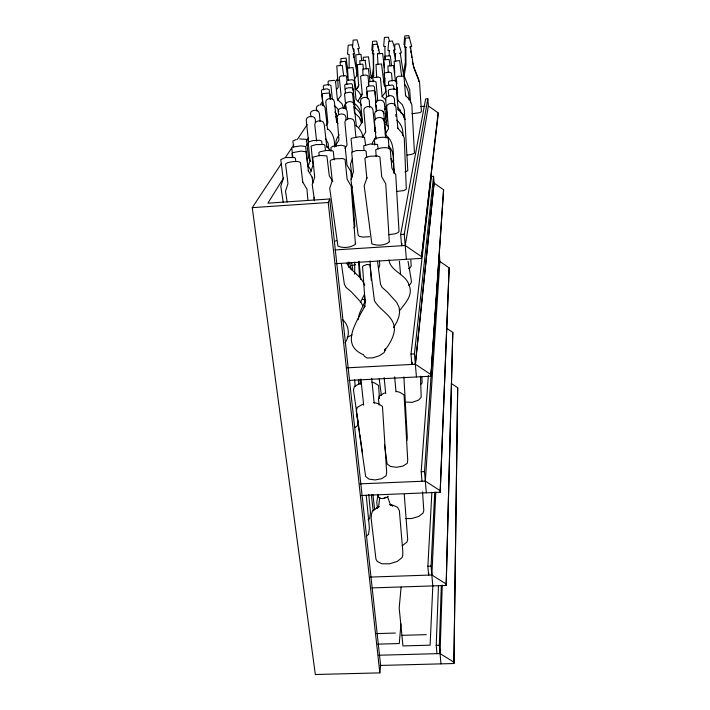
<?xml version="1.0" encoding="UTF-8"?>
<svg xmlns="http://www.w3.org/2000/svg" width="710" height="710" viewBox="0 0 710 710"><rect width="100%" height="100%" fill="white"/><g stroke="black" fill="none" stroke-linecap="round" stroke-linejoin="round"><path stroke-width="1.06" d="M380.063 665.439L453.921 663.53L457.684 387.704L451.48 383.586M453.921 663.53L457.684 387.704M371.925 587.907L446.164 585.466L452.794 332.404L446.457 328.135M446.164 585.466L452.794 332.404M453.805 662.084L440.067 653.591L442.25 585.093M440.945 663.859L439.33 645.23L441.336 585.368M354.689 274.211L354.734 262.017M436.943 653.67L436.224 645.319L438.478 585.457M361.266 495.491L440.173 492.243L449.155 267.839L439.907 261.511L439.401 255.032L424.5 471.591L426.346 492.811M440.173 492.243L449.155 267.839M432.834 585.697L430.109 645.186L402.961 645.931L399.189 608.071L401.088 587.214M446.04 583.939L431.866 574.993L435.798 492.101M432.798 585.91L431.068 566.118L434.733 492.207M428.76 572.89L428.645 575.1L427.873 566.225L431.884 492.314M440.04 490.601L425.343 481.114L439.88 261.511M373.673 76.201L373.602 53.72L374.028 53.889L372.368 53.552L373.114 44.517L377.232 44.215L379.584 53.019L377.915 53.596L378.394 53.365M348.876 380.436L430.855 376.229L443.599 189.756L434.094 183.136L433.57 176.311L431.423 176.453L411.001 354.077L411.898 364.425L412.137 362.233M430.855 376.229L443.599 189.756M422.015 481.256L421.19 471.733L428.352 375.599M352.63 46.638L353.118 40.142L357.059 39.84L359.358 48.289L357.742 48.839L358.222 48.617L359.1 53.978M315.382 122.502L315.426 119.697L314.423 117.523C312.222 115.828 308.557 116.183 306.755 118.304L306.232 120.052L308.61 142.47L306.676 145.364M400.955 623.868L399.26 643.544L377.729 644.139M345.956 120.052L346.036 117.239L344.962 115.073C342.779 113.36 339.105 113.733 337.294 115.854L336.744 117.603L337.552 120.913L337.392 120.389L338.91 140.083L335.2 146.082M281.559 163.353L252.245 207.639L315.329 674.5L379.823 672.876L380.622 665.421L329.751 198.977L267.892 203.166L283.601 177.908M416.45 376.966L414.454 353.891L433.57 176.311M335.794 263.676L421.394 258.378L438.221 114.115L438.132 112.872L428.378 105.95L427.819 98.77L425.627 98.939L400.644 234.504L401.62 245.74L402.002 243.557M421.394 258.378L438.132 112.872M379.788 497.435L378.661 506.141L376.637 508.404L379.016 506.674M406.839 440.564L407.283 437.573L403.892 376.85M421.243 256.443L405.233 245.509L428.352 105.95M406.404 259.31L404.238 234.273L427.819 98.77M344.181 107.938L344.776 104.92L346.036 103.136M358.275 101.734L358.674 99.755L362.313 94.643L360.6 76.6L361.319 75.65L365.943 74.994L367.984 75.917L368.872 84.739M371.791 78.73L373.389 68.178L373.016 50.49M385.539 109.304L386.196 106.207M385.281 118.934L385.965 115.712L387.083 114.195M403.227 74.665L405.366 62.232L405.197 46.993M404.061 76.44L406.005 64.858L405.818 47.179L406.28 47.339L404.602 47.02L405.437 38.171L409.484 37.861M358.044 319.775L359.42 313.563L365.197 301.022M372.217 144.237L372.688 142.249L375.989 136.986M377.96 494.63L376.779 502.272L377.4 507.685M378.705 268.398L379.717 264.936L379.477 260.508M400.032 310.172C405.33 302.877 413.3 295.351 409.155 285.251C406.005 274.149 390.331 271.353 388.965 259.913M308.042 166.77L310.03 160.753L308.175 142.044L313.003 140.571L319.642 140.305L321.71 141.112L322.065 144.343M310.616 172.246L312.986 165.11L311.104 146.082L316.012 144.574L323.902 144.494L324.896 145.142L325.491 150.618M352.55 158.33L350.474 164.374L352.169 177.429M385.281 349.56L384.11 352.577L379.371 355.754L372.848 357.84L367.088 358.026L364.345 356.234L363.511 354.707C339.593 344.838 357.006 321.124 365.02 305.895L364.283 307.439L365.188 303.454L362.57 266.871L363.032 266.01L366.972 264.475L369.901 264.857L374.454 300.738C380.072 310.856 394.955 316.562 394.414 329.839C393.668 337.765 389.08 344.572 384.518 350.838L385.459 348.433M354.263 79.538L356.961 75.18L355.781 54.794L360.911 54.315L361.763 60.705M357.467 88.129L358.887 84.614M360.227 97.838L361.727 94.155M383.196 81.597L384.971 78.499M379.823 672.876L328.224 202.519L329.751 198.977M345.007 342.921C350.11 335.759 349.382 325.144 342.353 319.518M364.541 294.242L360.316 302.567M358.852 127.463L362.375 121.818L360.52 100.713L361.044 99.072C362.73 97.101 366.174 96.746 368.197 98.344L369.236 100.341L369.661 107.334M362.464 137.199L365.73 132.078L363.813 110.05L364.363 108.328C366.129 106.269 369.724 105.888 371.854 107.574L372.945 109.677L375.146 131.74L374.871 131.137L376.06 132.344M374.445 129.468L375.297 127.977M385.148 133.959L388.468 128.856L386.71 106.908L387.287 105.195C389.044 103.145 392.621 102.755 394.733 104.441L395.861 106.527L397.893 128.519L397.556 127.924L402.002 132.947L404.265 137.917L406.298 189.224L403.857 190.546L396.358 191.496M306.285 141.423L308.61 137.687M285.216 157.824L293.771 144.902M297.428 139.364L307.199 124.605M320.024 105.231L322.473 101.539M335.289 82.165L337.383 79.014M326.014 125.475L327.842 122.768L325.766 101.894L326.263 100.261C327.922 98.308 331.339 97.971 333.354 99.542L334.321 101.521L336.655 122.439L336.496 121.889L338.031 123.416M393.562 327.541L396.846 321.976L398.869 316.758L399.588 312.515L399.135 307.448L396.757 302.469L387.394 292.067L382.051 287.355L380.516 284.222L377.489 261.2M339.194 134.722C336.717 137.988 334.942 142.169 336.176 146.278M344.998 148.248L347.048 145.275L344.891 122.28L345.459 120.487C347.314 118.313 351.068 117.922 353.323 119.679L354.432 121.916L355.941 137.527M337.498 100.172L341.093 95.504L339.229 77.204L341.004 75.934L345.681 75.739L346.56 76.529L346.924 79.973M385.876 122.297L387.332 120.238L385.636 99.054L386.178 97.394C387.873 95.433 391.325 95.06 393.349 96.675L394.432 98.672L394.804 105.692M343.329 108.479L345.388 105.577M382.007 96.871L385.699 91.767L384.119 73.769L384.855 72.819L389.435 72.171L391.485 73.086L392.266 80.816M384.43 109.766L386.062 107.529M336.611 89.495L338.191 87.392L336.806 65.897L342.238 65.382L343.72 76.059M345.202 89.353L345.965 88.351L348.983 87.712L352.116 87.791L353.056 88.635L355 108.186L354.92 107.734C360.05 111.079 362.375 116.893 361.931 122.865M356.491 89.034L358.639 86.221L357.387 64.628L362.845 64.113L363.591 69.757M383.711 82.617L384.793 81.233L384.58 76.964M420.835 384.341L422.095 382.965L421.864 376.451M353.899 227.866L354.858 226.561L352.311 191.398M402.33 545.715L406.963 542.076L407.7 539.502L404.274 494.462M366.156 536.236L368.525 534.461L369.422 528.151L366.236 495.278M368.073 519.809L369.617 518.682L370.478 512.602L368.73 494.329M388.219 496.299C385.699 498.464 381.652 499.396 378.67 497.683L378.368 494.71M352.08 334.925L347.163 337.312M408.703 285.198L410.211 284.266L411.356 282.42L411.303 280.299L408.028 261.342M408.685 268.646L410.131 267.785L411.223 266.01L410.824 259.966M354.68 427.589L357.148 426.133L357.84 423.32L357.201 414.604M384.554 392.941L379.238 395.994L378.465 399.561L379.202 405.019M362.757 404.265L357.219 407.433L356.287 411.152L365.632 476.454L368.978 479.081L375.12 479.942L381.678 478.682L386.089 475.798L386.675 472.434L382.468 406.431L378.27 403.644L373.487 402.437M378.998 506.532L372.43 510.996L371.41 514.715L371.179 518.761L375.945 559.152L377.223 561.379L381.856 563.775L389.524 563.811L397.245 561.459L402.011 557.643L402.765 555.122L402.783 551.049L399.357 510.623L397.564 507.322L392.834 505.147L389.772 504.641L392.816 506.044L390.314 504.446L387.411 496.325M335.36 241.134L336.709 240.468M378.164 50.153L378.874 49.806L376.575 41.18L373.966 41.118L372.537 41.482L371.809 50.33L373.433 50.658M404.94 172.006L407.806 170.702L404.309 109.722L402.348 104.734L397.76 100.19L397.928 100.616L396.18 81.357L394.023 80.39L389.231 81.082L388.459 82.067L388.734 85.298M318.897 105.044L316.829 106.464L316.323 108.133L317.059 111.257M373.664 77.674L378.359 76.999L380.445 77.94L382.078 96.303L385.814 99.986M384.154 497.728L385.628 497.311M284.568 157.895L280.796 159.643L283.183 178.955L280.787 186.357L283.263 202.501M293.904 146.908L300.649 145.878L305.566 146.446L307.945 165.403L311.308 170.995M296.327 139.462L292.875 140.997L293.638 147.387M351.627 265.575L355.524 264.715M407.061 155.108L411.8 154.327L414.462 153.165L411.827 104.76L409.883 99.888L405.41 95.415L405.587 95.823L404.079 77.301L403.031 76.112L398.124 76.316L396.331 77.63L396.872 84.082M369.599 236.687L362.908 237.078L359.553 236.465L358.186 235.321L350.891 179.319L353.447 171.909L351.69 152.144L356.606 150.547L364.931 150.484L366.094 151.177L366.706 157.62M286.334 157.558L294.464 157.522L295.404 158.232L295.786 161.454M371.312 76.352L373.46 76.183M336.513 80.319L338.555 80.159M370.673 77.647L372.839 77.47M420.657 106.535L425.068 106.198M299.718 138.947L306.25 139.346M252.245 207.639L328.224 202.519M411.933 113.751L420 112.633L421.438 111.594L419.557 82.36L414.152 68.613L412.368 61.726M400.644 234.504L404.238 234.273M334.898 249.947L405.233 245.509M388.663 234.682L395.239 233.785L398.186 232.561L399.011 231.203L395.754 174.846L391.858 168.066L390.172 148.736C385.823 146.792 379.983 147.653 375.732 149.712L376.193 156.582M411.001 354.077L414.454 353.891M346.995 367.842L415.368 364.248L430.713 374.436M421.19 471.733L424.5 471.591M359.997 483.865L425.343 481.114M427.873 566.225L431.068 566.118M370.221 577.079L431.866 574.993M376.673 633.595L395.372 633.054M401.904 635.335L426.32 634.642M436.224 645.319L439.33 645.23M378.448 655.241L440.067 653.591M405.277 518.566L411.48 518.548L418.696 516.445L423.071 513.073L423.799 510.57L422.539 491.853M353.048 49.034L354.033 49.123L353.704 51.129M365.162 60.448L359.792 60.705L359.97 63.882M334.614 80.345L328.757 80.887L328.038 81.845L328.384 85.36M321.745 104.752L324.106 105.728L325.082 107.769L327.55 129.193L327.408 128.616C333.256 132.876 335.022 140.118 334.428 147.05M406.12 402.091L412.102 402.348L418.616 400.076L421.199 397.192L420.462 376.176M396.162 391.317L399.828 392.319L404.079 394.973L407.717 460.053L407.265 463.293L403.023 466.062L396.606 467.286L390.518 466.479L387.136 463.958L384.492 444.318M371.818 382.184L374.578 382.947L378.581 385.486L379.433 398.683M404.664 44.881L403.981 44.659L404.798 35.935L408.783 35.633L411.693 46.487L410.087 47.055L410.522 46.833L413.122 64.344M362.65 299.247L365.65 300.454M385.61 137.696L384.119 120.886L382.938 118.632C380.684 116.857 376.904 117.265 375.031 119.44L374.427 121.25L376.034 139.089M383.089 111.701L382.85 111.239C380.666 109.517 377.001 109.908 375.191 112.02L374.614 113.769L375.448 119.839M385.557 86.797L384.243 85.608L381.518 63.953L376.007 64.477L376.682 77.559M334.721 112.1L336.043 113.351L337.277 116.307M335.644 116.635L336.993 117.913M334.357 105.524L337.596 108.612L338.803 111.505M397.919 107.84L399.854 109.748L401.416 113.733M402.836 114.177L404.886 119.422L402.836 114.177L398.044 109.455L398.221 109.917L396.402 89.833L394.148 88.812L389.133 89.549L388.326 90.569L388.805 96.107M388.459 126.637L386.16 124.285L386.453 124.853L384.385 103.287L383.302 101.246C381.234 99.604 377.72 99.977 375.998 101.983L375.448 103.66L376.371 111.568M396.837 120.123C401.292 123.957 403.511 129.717 402.801 135.566M331.029 150.981L326.707 146.446L326.857 147.121L324.195 124.152L323.148 121.925C320.893 120.185 317.148 120.549 315.302 122.724L314.761 124.507L316.598 141.086M325.375 138.37L328.127 143.287L328.721 149.011M388.53 145.967C395.763 152.916 392.79 163.948 393.961 172.841M360.813 94.989L358.665 91.705L355.976 89.318L353.039 67.574L347.492 68.098L348.237 80.478M404.824 84.454C408.321 88.856 409.075 94.519 409.067 99.959M312.089 177.109L312.915 183.127M312.453 177.704L308.193 170.648L308.442 171.048L306.01 151.709L300.987 151.106L292.946 152.597L291.943 153.466L292.449 157.673M310.74 161.427L308.557 157.798L306.48 139.684M332.83 181.671L329.271 175.707L326.884 155.907L319.748 155.401L312.737 157.274L314.699 177.118L312.214 184.556L314.539 200.77M390.935 158.667L393.597 163.327L394.183 173.293M383.684 112.846L386.151 135.921L385.841 135.299C395.337 142.266 392.816 155.046 393.571 165.252M382.85 111.239L383.977 113.396M384.119 120.886L382.938 118.632M346.675 263.295C351.317 271.522 361.461 276.066 364.709 285.447M362.943 306.188L360.973 302.238L351.397 291.916L345.939 287.248L344.359 284.142L341.368 263.508M361.292 105.391L360.52 103.482L356.003 99.453L354.148 80.674L352.071 79.724L347.341 80.399L346.613 81.366L346.924 84.517M413.38 65.924L418.714 79.476L418.847 81.614M399.854 109.748L400.227 110.716M338.697 114.106L338.067 111.399L338.599 109.695C340.356 107.636 343.933 107.272 346.054 108.932L347.092 111.035L347.696 119.111M336.842 118.552L337.01 119.111M345.868 107.663L345.255 105.018L345.779 103.349C347.492 101.352 350.98 100.997 353.039 102.613L354.059 104.645L356.322 126.052L356.109 125.484C359.508 128.537 362.712 132.601 362.712 137.367M377.738 100.687L376.052 81.987L373.93 81.029L369.138 81.712L368.383 82.697L368.676 85.901M389.524 41.437L388.405 37.177L384.412 37.479L383.657 46.221L385.281 46.54L384.855 46.381L385.077 59.489M357.503 75.961L353.456 53.987L352.95 54.217L354.627 53.64L351.894 44.801L348.175 45.236L347.51 54.164L349.125 54.501L349.125 67.974M351.645 262.656L352.781 269.543M351.246 269.898L349.586 262.194M361.248 122.652L359.375 117.416L354.467 112.721L354.547 113.192L353.908 106.713M311.078 116.458L311.166 116.955L310.43 113.751L310.945 112.047C312.693 109.979 316.269 109.642 318.399 111.293L319.385 113.387L320.059 121.445M358.949 261.227L360.849 279.554M395.692 61.628L393.926 50.179L393.473 50.41L395.106 49.842L392.444 40.994L388.743 41.428L387.962 50.366L389.63 50.694L389.178 50.534L389.266 55.788M287.177 202.075L285.509 191.141L287.967 183.606L285.571 163.966L287.834 162.572L293.097 161.578L298.306 161.56L300.454 162.537L302.753 182.177L302.513 181.742L306.942 189.073L307.9 200.078M410.123 46.629L410.442 48.786M410.77 50.942L411.09 53.099M411.409 55.256L411.729 57.412M358.142 422.574L353.473 389.923L354.388 386.497L360.893 382.85L360.538 384.216L360.077 379.832M358.452 424.749L359.544 432.363M359.855 434.547L362.508 453.042M358.381 380.01L358.994 384.341M347.572 68.879L346.089 58.078L340.88 58.575L341.084 62.089M347.607 76.999L345.442 61.326L340.134 61.832L340.33 65.249M379.202 378.954L381.385 395.355M365.126 60.199L366.271 68.897M371.215 77.789L368.481 56.818L363.245 57.306L363.431 60.59M370.008 81.481L368.321 68.542L362.703 69.074L363.058 75.42M384.43 67.69L382.61 53.428L377.445 53.924L377.995 64.734M395.523 81.526L393.509 65.48L387.917 66.012L388.237 72.651M391.574 65.844L390.287 55.717L385.015 56.223L385.175 59.525M389.994 66.012L389.133 59.374L383.746 59.889L384.483 74.825M401.585 75.988L399.677 60.625L394.219 61.14L394.76 73.032M291.792 148.15L292.839 156.901M372.919 494.533L374.685 509.833M371.33 494.71L373.211 510.863M343.693 108.63L342.007 103.802L337.392 99.4L335.519 81.153M395.789 114.434L396.029 116.617M319.225 155.907L318.87 152.721L319.793 151.851L325.961 150.484L332.236 150.653L333.283 151.337L334.188 159.83M323.227 105.879L322.056 95.042L322.81 93.596L329.058 93.028L330.026 93.88L330.603 99.347M323.014 105.737L321.417 90.924L322.154 89.513L327.088 88.803L329.218 89.797L330.221 99.347M331.215 150.68L330.887 147.538L332.848 146.278L341.332 145.222L345.069 146.171L346.995 165.013L350.882 171.616L351.441 179.31M323.645 89.815L323.29 86.221L324.017 85.244L328.854 84.552L330.931 85.519L332.422 99.719M360.911 379.025L363.662 405.206M348.282 262.07L348.858 267.572M346.045 109.145L344.519 93.933L345.3 92.921L350.349 92.176L352.559 93.205L353.704 104.556M365.082 302.256L364.434 293.629M371.667 378.252L374.205 403.307M358.639 261.768L359.455 276.536M352.355 151.913L351.059 138.947L351.849 138.148L359.438 136.755L364.532 137.27L365.579 145.186M345.522 93.596L344.678 85.218L345.424 84.242L351.441 83.682L352.364 84.517L352.95 90.197M353.252 93.303L353.66 97.447M353.962 100.554L354.192 103.225C358.346 106.172 361.239 110.769 360.902 115.97M363.999 150.387L363.742 145.754L370.336 143.988L377.516 144.432L378.252 149.011M384.154 377.596L385.716 393.722M374.782 145.026L374.41 139.16C378.51 137.261 384.03 136.444 388.228 138.21L389.195 149.144M394.627 376.85L396.029 391.885M367.407 96.977L366.511 87.357L368.392 85.999L373.442 85.795L374.481 87.046L375.839 101.974M367.505 98.805L366.884 92.211L367.673 91.182L373.992 90.605L375.066 91.901L376.06 102.843M376.256 105.018L376.646 109.349M372.919 78.632L373.211 81.783M386.559 97.341L385.628 86.611L386.409 85.608L392.603 85.04L393.686 86.292L393.97 89.602M399.419 261.218L400.591 274.566M314.113 197.229L314.388 200.486M397.147 87.357L397.6 92.824M351.911 185.905L352.071 188.106M354.672 379.743L355.142 386.284M361.062 118.153L361.212 120.327M410.593 102.746L409.714 89.824L404.079 75.633L403.005 71.231L400.254 53.152L399.801 53.392L401.469 52.797L398.745 43.754L394.973 44.206L394.148 53.339L395.861 53.676L395.399 53.507L395.497 61.016M370.043 260.881L371.241 280.29M393.713 168.536L393.908 172.912M353.757 53.285L353.882 57.617M434.094 183.136L415.368 364.248L434.076 183.136M389.284 241.453L389.142 242.163C384.403 245.58 377.214 246.024 371.854 243.841L364.177 185.798L366.99 177.713L366.83 178.201L364.931 158.383L365.739 157.46L370.087 156.253L377.392 155.987L379.912 156.937L381.723 176.763L385.743 183.712L389.284 241.453M355.39 243.725L355.186 244.435C350.403 247.737 343.276 248.393 337.933 246.113L329.697 188.274L332.262 180.695L330.141 160.948L331.064 160.016L335.502 158.809L342.735 158.543L345.087 159.51L347.119 179.266L351.21 186.189L355.39 243.725"/></g></svg>
